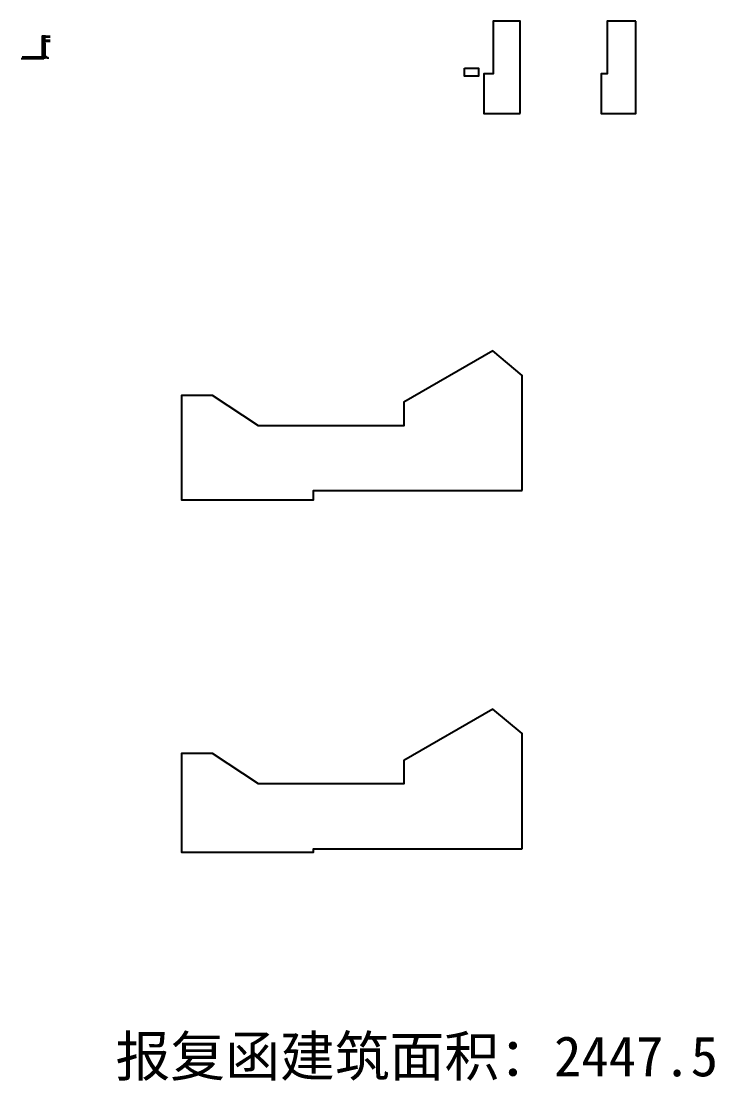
# Model space of a CAD drawing. Extents: x -777745 to 647905, y -207485 to 303235.
# Drawn here: x 527097 to 647905, y -41539 to 143100 of the extents above; entities that cross this region are included whole.
import ezdxf

# ---------------------------------------------------------------- set-up
doc = ezdxf.new("R2010")
doc.units = 0
doc.header["$LTSCALE"] = 1000
doc.layers.get('0').update_dxf_attribs({"linetype": 'CONTINUOUS'})
doc.layers.get('Defpoints').update_dxf_attribs({"linetype": 'CONTINUOUS'})
doc.layers.add('00-防烟分区', color=4, linetype='CONTINUOUS')
doc.layers.add('X-104 13#平面$0$04-不打印_标注', color=6, linetype='CONTINUOUS', plot=False)
doc.layers.add('X-104 13#平面$0$04-不打印_面积', color=5, linetype='CONTINUOUS', plot=False)
doc.styles.add('X-104 13#平面$0$Arial', font='STXIHEI.TTF', dxfattribs={"width": 0.75, "height": 1750})

# ---------------------------------------------------------------- blocks, each defined once
blk = doc.blocks.new('X-104 13#平面')
blk.add_lwpolyline([(186546, 143100), (181546, 143100), (181546, 133900), (180532, 133900), (180532, 127000), (186546, 127000)], close=True)
at = {"layer": 'X-104 13#平面$0$04-不打印_标注'}
for p, q in [((83715, 140498), (84553, 140498)), ((83415, 139248), (83165, 139248)), ((83165, 139248), (83165, 136991)), ((84553, 139748), (83615, 139748)), ((84553, 140298), (83685, 140298)), ((83415, 136848), (79634, 136848)), ((83415, 136548), (79634, 136548))]:
    blk.add_line(p, q, dxfattribs=at)
at = {"layer": 'X-104 13#平面$0$04-不打印_标注', "color": 2}
for p, q in [((83615, 139248), (83415, 139248)), ((83615, 137148), (83415, 137148))]:
    blk.add_line(p, q, dxfattribs=at)
at = {"layer": 'X-104 13#平面$0$04-不打印_标注', "color": 150}
for p, q in [((83415, 139248), (83415, 137148)), ((83465, 139248), (83465, 137148)), ((83615, 139248), (83615, 137148))]:
    blk.add_line(p, q, dxfattribs=at)
at = {"layer": 'X-104 13#平面$0$04-不打印_标注'}
for points in [[(83715, 140298), (83715, 140498), (83165, 140498), (83165, 139248)], [(83685, 140298), (83685, 140468), (83195, 140468), (83195, 139248)], [(83615, 136948), (83865, 136948), (83865, 136748), (84115, 136748), (84115, 136548)]]:
    blk.add_lwpolyline(points, dxfattribs=at)
at = {"layer": 'X-104 13#平面$0$04-不打印_标注', "color": 121}
blk.add_lwpolyline([(83615, 139748), (83615, 140348), (83415, 140348), (83415, 139748)], dxfattribs=at)
at = {"layer": 'X-104 13#平面$0$04-不打印_标注', "color": 2}
for points in [[(84553, 139748), (83415, 139748), (83415, 139248), (83615, 139248), (83615, 139648), (84553, 139648)], [(83615, 136548), (83615, 137148), (83415, 137148), (83415, 136548)], [(83415, 136548), (79489, 136548)]]:
    blk.add_lwpolyline(points, dxfattribs=at)
at = {"layer": 'X-104 13#平面$0$04-不打印_面积', "color": 1}
for points in [[(166423, 127000), (166423, 143100), (161723, 143100), (161723, 133900), (160074, 133900), (160074, 127000)], [(156723, 134900), (159123, 134900), (159123, 133500), (156723, 133500)], [(166723, 61300), (166723, 81360), (161628, 85635), (146123, 76700), (146123, 72600), (120823, 72600), (112816, 77900), (107423, 77900), (107423, 59700), (130423, 59700), (130423, 61300)], [(166723, -1100), (166723, 18960), (161628, 23235), (146123, 14300), (146123, 10200), (120823, 10200), (112816, 15500), (107423, 15500), (107423, -1700), (130423, -1700), (130423, -1100)]]:
    blk.add_lwpolyline(points, close=True, dxfattribs=at)
at = {"layer": 'Defpoints', "color": 2, "style": 'X-104 13#平面$0$Arial'}
blk.add_text('报复函建筑面积：2447.5', height=7000, rotation=0, dxfattribs=at).set_placement((95913, -40756))

msp = doc.modelspace()

# ---------------------------------------------------------------- block references
at = {"layer": '00-防烟分区'}
msp.add_blockref('X-104 13#平面', (447607.7, 0), dxfattribs=at)

doc.saveas('drawing.dxf')
